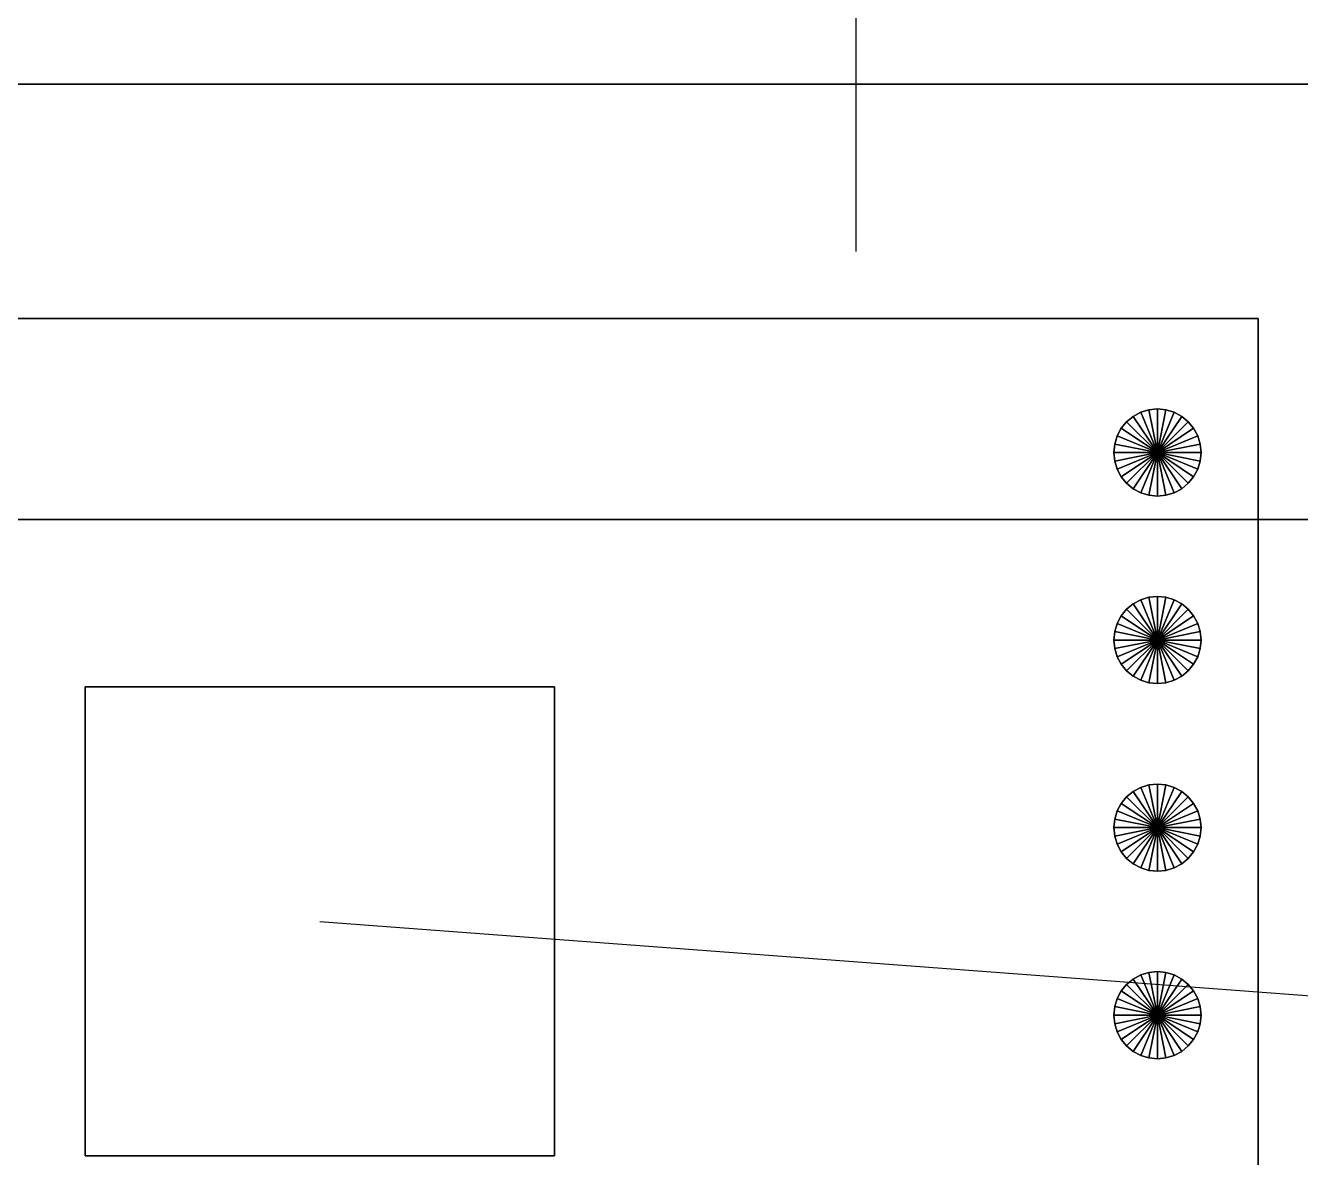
# Model space of a CAD drawing. Extents: x -65 to 400, y -475 to 105.
# Drawn here: x 225.61 to 244.63, y -18.52 to -1.62 of the extents above; entities that cross this region are included whole.
import ezdxf

# ---------------------------------------------------------------- set-up
doc = ezdxf.new("R2010")
doc.units = 0
for name, color, linetype in [('LABELS', 2, 'CONTINUOUS'), ('POWER', 1, 'CONTINUOUS'), ('REMOTE_ELECTRONICS', 3, 'CONTINUOUS'), ('REMOTE_FRAME', 8, 'CONTINUOUS'), ('SIGNAL', 4, 'CONTINUOUS')]:
    doc.layers.add(name, color=color, linetype=linetype)

msp = doc.modelspace()

# ---------------------------------------------------------------- linework, layer by layer
at = {"layer": 'LABELS'}
msp.add_line((230, -15, 9), (270, -18, 18), dxfattribs=at)
at = {"layer": 'POWER'}
for points in [[(242.251, -7.399, 5.8), (242.139, -7.46, 5.8), (242.139, -7.46, 6.8), (242.251, -7.399, 6.8)], [(242.251, -7.399, 5.8), (242.139, -7.46, 5.8), (242.5, -8, 5.8)], [(242.251, -7.399, 6.8), (242.139, -7.46, 6.8), (242.5, -8, 6.8)], [(242.373, -7.362, 5.8), (242.251, -7.399, 5.8), (242.251, -7.399, 6.8), (242.373, -7.362, 6.8)], [(242.373, -7.362, 5.8), (242.251, -7.399, 5.8), (242.5, -8, 5.8)], [(242.373, -7.362, 6.8), (242.251, -7.399, 6.8), (242.5, -8, 6.8)], [(242.5, -7.35, 5.8), (242.373, -7.362, 5.8), (242.373, -7.362, 6.8), (242.5, -7.35, 6.8)], [(242.5, -7.35, 5.8), (242.373, -7.362, 5.8), (242.5, -8, 5.8)], [(242.5, -7.35, 6.8), (242.373, -7.362, 6.8), (242.5, -8, 6.8)], [(242.627, -7.362, 5.8), (242.5, -7.35, 5.8), (242.5, -7.35, 6.8), (242.627, -7.362, 6.8)], [(242.627, -7.362, 5.8), (242.5, -7.35, 5.8), (242.5, -8, 5.8)], [(242.627, -7.362, 6.8), (242.5, -7.35, 6.8), (242.5, -8, 6.8)], [(242.749, -7.399, 5.8), (242.627, -7.362, 5.8), (242.5, -8, 5.8)], [(242.749, -7.399, 6.8), (242.627, -7.362, 6.8), (242.5, -8, 6.8)], [(242.861, -7.46, 5.8), (242.749, -7.399, 5.8), (242.5, -8, 5.8)], [(242.861, -7.46, 6.8), (242.749, -7.399, 6.8), (242.5, -8, 6.8)], [(242.749, -7.399, 5.8), (242.627, -7.362, 5.8), (242.627, -7.362, 6.8), (242.749, -7.399, 6.8)], [(242.861, -7.46, 5.8), (242.749, -7.399, 5.8), (242.749, -7.399, 6.8), (242.861, -7.46, 6.8)], [(242.04, -7.54, 5.8), (241.96, -7.639, 5.8), (241.96, -7.639, 6.8), (242.04, -7.54, 6.8)], [(242.04, -7.54, 5.8), (241.96, -7.639, 5.8), (242.5, -8, 5.8)], [(242.04, -7.54, 6.8), (241.96, -7.639, 6.8), (242.5, -8, 6.8)], [(242.139, -7.46, 5.8), (242.04, -7.54, 5.8), (242.04, -7.54, 6.8), (242.139, -7.46, 6.8)], [(242.139, -7.46, 5.8), (242.04, -7.54, 5.8), (242.5, -8, 5.8)], [(242.139, -7.46, 6.8), (242.04, -7.54, 6.8), (242.5, -8, 6.8)], [(242.96, -7.54, 5.8), (242.861, -7.46, 5.8), (242.5, -8, 5.8)], [(242.96, -7.54, 6.8), (242.861, -7.46, 6.8), (242.5, -8, 6.8)], [(243.04, -7.639, 5.8), (242.96, -7.54, 5.8), (242.5, -8, 5.8)], [(243.04, -7.639, 6.8), (242.96, -7.54, 6.8), (242.5, -8, 6.8)], [(242.96, -7.54, 5.8), (242.861, -7.46, 5.8), (242.861, -7.46, 6.8), (242.96, -7.54, 6.8)], [(243.04, -7.639, 5.8), (242.96, -7.54, 5.8), (242.96, -7.54, 6.8), (243.04, -7.639, 6.8)], [(241.899, -7.751, 5.8), (241.862, -7.873, 5.8), (241.862, -7.873, 6.8), (241.899, -7.751, 6.8)], [(241.899, -7.751, 5.8), (241.862, -7.873, 5.8), (242.5, -8, 5.8)], [(241.899, -7.751, 6.8), (241.862, -7.873, 6.8), (242.5, -8, 6.8)], [(241.96, -7.639, 5.8), (241.899, -7.751, 5.8), (241.899, -7.751, 6.8), (241.96, -7.639, 6.8)], [(241.96, -7.639, 5.8), (241.899, -7.751, 5.8), (242.5, -8, 5.8)], [(241.96, -7.639, 6.8), (241.899, -7.751, 6.8), (242.5, -8, 6.8)], [(243.101, -7.751, 5.8), (243.04, -7.639, 5.8), (242.5, -8, 5.8)], [(243.101, -7.751, 6.8), (243.04, -7.639, 6.8), (242.5, -8, 6.8)], [(243.138, -7.873, 5.8), (243.101, -7.751, 5.8), (242.5, -8, 5.8)], [(243.138, -7.873, 6.8), (243.101, -7.751, 6.8), (242.5, -8, 6.8)], [(243.101, -7.751, 5.8), (243.04, -7.639, 5.8), (243.04, -7.639, 6.8), (243.101, -7.751, 6.8)], [(243.138, -7.873, 5.8), (243.101, -7.751, 5.8), (243.101, -7.751, 6.8), (243.138, -7.873, 6.8)], [(241.862, -7.873, 5.8), (241.85, -8, 5.8), (241.85, -8, 6.8), (241.862, -7.873, 6.8)], [(241.862, -7.873, 5.8), (241.85, -8, 5.8), (242.5, -8, 5.8)], [(241.862, -7.873, 6.8), (241.85, -8, 6.8), (242.5, -8, 6.8)], [(243.15, -8, 5.8), (243.138, -7.873, 5.8), (242.5, -8, 5.8)], [(243.15, -8, 6.8), (243.138, -7.873, 6.8), (242.5, -8, 6.8)], [(243.15, -8, 5.8), (243.138, -7.873, 5.8), (243.138, -7.873, 6.8), (243.15, -8, 6.8)], [(241.85, -8, 5.8), (241.862, -8.127, 5.8), (241.862, -8.127, 6.8), (241.85, -8, 6.8)], [(241.85, -8, 5.8), (241.862, -8.127, 5.8), (242.5, -8, 5.8)], [(241.85, -8, 6.8), (241.862, -8.127, 6.8), (242.5, -8, 6.8)], [(241.862, -8.127, 5.8), (241.899, -8.249, 5.8), (242.5, -8, 5.8)], [(241.862, -8.127, 6.8), (241.899, -8.249, 6.8), (242.5, -8, 6.8)], [(241.862, -8.127, 5.8), (241.899, -8.249, 5.8), (241.899, -8.249, 6.8), (241.862, -8.127, 6.8)], [(241.899, -8.249, 5.8), (241.96, -8.361, 5.8), (242.5, -8, 5.8)], [(241.899, -8.249, 6.8), (241.96, -8.361, 6.8), (242.5, -8, 6.8)], [(241.96, -8.361, 5.8), (242.04, -8.46, 5.8), (242.5, -8, 5.8)], [(241.96, -8.361, 6.8), (242.04, -8.46, 6.8), (242.5, -8, 6.8)], [(242.04, -8.46, 5.8), (242.139, -8.54, 5.8), (242.5, -8, 5.8)], [(242.04, -8.46, 6.8), (242.139, -8.54, 6.8), (242.5, -8, 6.8)], [(242.139, -8.54, 5.8), (242.251, -8.601, 5.8), (242.5, -8, 5.8)], [(242.139, -8.54, 6.8), (242.251, -8.601, 6.8), (242.5, -8, 6.8)], [(242.251, -8.601, 5.8), (242.373, -8.638, 5.8), (242.5, -8, 5.8)], [(242.251, -8.601, 6.8), (242.373, -8.638, 6.8), (242.5, -8, 6.8)], [(242.373, -8.638, 5.8), (242.5, -8.65, 5.8), (242.5, -8, 5.8)], [(242.373, -8.638, 6.8), (242.5, -8.65, 6.8), (242.5, -8, 6.8)], [(242.5, -8.65, 5.8), (242.627, -8.638, 5.8), (242.5, -8, 5.8)], [(242.5, -8.65, 6.8), (242.627, -8.638, 6.8), (242.5, -8, 6.8)], [(242.627, -8.638, 5.8), (242.749, -8.601, 5.8), (242.5, -8, 5.8)], [(242.627, -8.638, 6.8), (242.749, -8.601, 6.8), (242.5, -8, 6.8)], [(242.749, -8.601, 5.8), (242.861, -8.54, 5.8), (242.5, -8, 5.8)], [(242.749, -8.601, 6.8), (242.861, -8.54, 6.8), (242.5, -8, 6.8)], [(242.861, -8.54, 5.8), (242.96, -8.46, 5.8), (242.5, -8, 5.8)], [(242.861, -8.54, 6.8), (242.96, -8.46, 6.8), (242.5, -8, 6.8)], [(242.96, -8.46, 5.8), (243.04, -8.361, 5.8), (242.5, -8, 5.8)], [(242.96, -8.46, 6.8), (243.04, -8.361, 6.8), (242.5, -8, 6.8)], [(243.04, -8.361, 5.8), (243.101, -8.249, 5.8), (242.5, -8, 5.8)], [(243.04, -8.361, 6.8), (243.101, -8.249, 6.8), (242.5, -8, 6.8)], [(243.101, -8.249, 5.8), (243.138, -8.127, 5.8), (242.5, -8, 5.8)], [(243.101, -8.249, 6.8), (243.138, -8.127, 6.8), (242.5, -8, 6.8)], [(243.138, -8.127, 5.8), (243.15, -8, 5.8), (242.5, -8, 5.8)], [(243.138, -8.127, 6.8), (243.15, -8, 6.8), (242.5, -8, 6.8)], [(243.101, -8.249, 5.8), (243.138, -8.127, 5.8), (243.138, -8.127, 6.8), (243.101, -8.249, 6.8)], [(243.138, -8.127, 5.8), (243.15, -8, 5.8), (243.15, -8, 6.8), (243.138, -8.127, 6.8)], [(241.899, -8.249, 5.8), (241.96, -8.361, 5.8), (241.96, -8.361, 6.8), (241.899, -8.249, 6.8)], [(241.96, -8.361, 5.8), (242.04, -8.46, 5.8), (242.04, -8.46, 6.8), (241.96, -8.361, 6.8)], [(242.96, -8.46, 5.8), (243.04, -8.361, 5.8), (243.04, -8.361, 6.8), (242.96, -8.46, 6.8)], [(243.04, -8.361, 5.8), (243.101, -8.249, 5.8), (243.101, -8.249, 6.8), (243.04, -8.361, 6.8)], [(242.04, -8.46, 5.8), (242.139, -8.54, 5.8), (242.139, -8.54, 6.8), (242.04, -8.46, 6.8)], [(242.139, -8.54, 5.8), (242.251, -8.601, 5.8), (242.251, -8.601, 6.8), (242.139, -8.54, 6.8)], [(242.749, -8.601, 5.8), (242.861, -8.54, 5.8), (242.861, -8.54, 6.8), (242.749, -8.601, 6.8)], [(242.861, -8.54, 5.8), (242.96, -8.46, 5.8), (242.96, -8.46, 6.8), (242.861, -8.54, 6.8)], [(242.251, -8.601, 5.8), (242.373, -8.638, 5.8), (242.373, -8.638, 6.8), (242.251, -8.601, 6.8)], [(242.373, -8.638, 5.8), (242.5, -8.65, 5.8), (242.5, -8.65, 6.8), (242.373, -8.638, 6.8)], [(242.5, -8.65, 5.8), (242.627, -8.638, 5.8), (242.627, -8.638, 6.8), (242.5, -8.65, 6.8)], [(242.627, -8.638, 5.8), (242.749, -8.601, 5.8), (242.749, -8.601, 6.8), (242.627, -8.638, 6.8)], [(242.139, -10.26, 5.8), (242.04, -10.34, 5.8), (242.04, -10.34, 6.8), (242.139, -10.26, 6.8)], [(242.139, -10.26, 5.8), (242.04, -10.34, 5.8), (242.5, -10.8, 5.8)], [(242.139, -10.26, 6.8), (242.04, -10.34, 6.8), (242.5, -10.8, 6.8)], [(242.251, -10.199, 5.8), (242.139, -10.26, 5.8), (242.139, -10.26, 6.8), (242.251, -10.199, 6.8)], [(242.251, -10.199, 5.8), (242.139, -10.26, 5.8), (242.5, -10.8, 5.8)], [(242.251, -10.199, 6.8), (242.139, -10.26, 6.8), (242.5, -10.8, 6.8)], [(242.373, -10.162, 5.8), (242.251, -10.199, 5.8), (242.251, -10.199, 6.8), (242.373, -10.162, 6.8)], [(242.373, -10.162, 5.8), (242.251, -10.199, 5.8), (242.5, -10.8, 5.8)], [(242.373, -10.162, 6.8), (242.251, -10.199, 6.8), (242.5, -10.8, 6.8)], [(242.5, -10.15, 5.8), (242.373, -10.162, 5.8), (242.373, -10.162, 6.8), (242.5, -10.15, 6.8)], [(242.5, -10.15, 5.8), (242.373, -10.162, 5.8), (242.5, -10.8, 5.8)], [(242.5, -10.15, 6.8), (242.373, -10.162, 6.8), (242.5, -10.8, 6.8)], [(242.627, -10.162, 5.8), (242.5, -10.15, 5.8), (242.5, -10.15, 6.8), (242.627, -10.162, 6.8)], [(242.627, -10.162, 5.8), (242.5, -10.15, 5.8), (242.5, -10.8, 5.8)], [(242.627, -10.162, 6.8), (242.5, -10.15, 6.8), (242.5, -10.8, 6.8)], [(242.749, -10.199, 5.8), (242.627, -10.162, 5.8), (242.5, -10.8, 5.8)], [(242.749, -10.199, 6.8), (242.627, -10.162, 6.8), (242.5, -10.8, 6.8)], [(242.861, -10.26, 5.8), (242.749, -10.199, 5.8), (242.5, -10.8, 5.8)], [(242.861, -10.26, 6.8), (242.749, -10.199, 6.8), (242.5, -10.8, 6.8)], [(242.96, -10.34, 5.8), (242.861, -10.26, 5.8), (242.5, -10.8, 5.8)], [(242.96, -10.34, 6.8), (242.861, -10.26, 6.8), (242.5, -10.8, 6.8)], [(242.749, -10.199, 5.8), (242.627, -10.162, 5.8), (242.627, -10.162, 6.8), (242.749, -10.199, 6.8)], [(242.861, -10.26, 5.8), (242.749, -10.199, 5.8), (242.749, -10.199, 6.8), (242.861, -10.26, 6.8)], [(242.96, -10.34, 5.8), (242.861, -10.26, 5.8), (242.861, -10.26, 6.8), (242.96, -10.34, 6.8)], [(241.96, -10.439, 5.8), (241.899, -10.551, 5.8), (241.899, -10.551, 6.8), (241.96, -10.439, 6.8)], [(241.96, -10.439, 5.8), (241.899, -10.551, 5.8), (242.5, -10.8, 5.8)], [(241.96, -10.439, 6.8), (241.899, -10.551, 6.8), (242.5, -10.8, 6.8)], [(242.04, -10.34, 5.8), (241.96, -10.439, 5.8), (241.96, -10.439, 6.8), (242.04, -10.34, 6.8)], [(242.04, -10.34, 5.8), (241.96, -10.439, 5.8), (242.5, -10.8, 5.8)], [(242.04, -10.34, 6.8), (241.96, -10.439, 6.8), (242.5, -10.8, 6.8)], [(243.04, -10.439, 5.8), (242.96, -10.34, 5.8), (242.5, -10.8, 5.8)], [(243.04, -10.439, 6.8), (242.96, -10.34, 6.8), (242.5, -10.8, 6.8)], [(243.101, -10.551, 5.8), (243.04, -10.439, 5.8), (242.5, -10.8, 5.8)], [(243.101, -10.551, 6.8), (243.04, -10.439, 6.8), (242.5, -10.8, 6.8)], [(243.04, -10.439, 5.8), (242.96, -10.34, 5.8), (242.96, -10.34, 6.8), (243.04, -10.439, 6.8)], [(243.101, -10.551, 5.8), (243.04, -10.439, 5.8), (243.04, -10.439, 6.8), (243.101, -10.551, 6.8)], [(241.899, -10.551, 5.8), (241.862, -10.673, 5.8), (241.862, -10.673, 6.8), (241.899, -10.551, 6.8)], [(241.899, -10.551, 5.8), (241.862, -10.673, 5.8), (242.5, -10.8, 5.8)], [(241.899, -10.551, 6.8), (241.862, -10.673, 6.8), (242.5, -10.8, 6.8)], [(243.138, -10.673, 5.8), (243.101, -10.551, 5.8), (242.5, -10.8, 5.8)], [(243.138, -10.673, 6.8), (243.101, -10.551, 6.8), (242.5, -10.8, 6.8)], [(243.138, -10.673, 5.8), (243.101, -10.551, 5.8), (243.101, -10.551, 6.8), (243.138, -10.673, 6.8)], [(241.862, -10.673, 5.8), (241.85, -10.8, 5.8), (241.85, -10.8, 6.8), (241.862, -10.673, 6.8)], [(241.862, -10.673, 5.8), (241.85, -10.8, 5.8), (242.5, -10.8, 5.8)], [(241.862, -10.673, 6.8), (241.85, -10.8, 6.8), (242.5, -10.8, 6.8)], [(241.85, -10.8, 5.8), (241.862, -10.927, 5.8), (241.862, -10.927, 6.8), (241.85, -10.8, 6.8)], [(241.85, -10.8, 5.8), (241.862, -10.927, 5.8), (242.5, -10.8, 5.8)], [(241.85, -10.8, 6.8), (241.862, -10.927, 6.8), (242.5, -10.8, 6.8)], [(241.862, -10.927, 5.8), (241.899, -11.049, 5.8), (242.5, -10.8, 5.8)], [(241.862, -10.927, 6.8), (241.899, -11.049, 6.8), (242.5, -10.8, 6.8)], [(241.899, -11.049, 5.8), (241.96, -11.161, 5.8), (242.5, -10.8, 5.8)], [(241.899, -11.049, 6.8), (241.96, -11.161, 6.8), (242.5, -10.8, 6.8)], [(241.96, -11.161, 5.8), (242.04, -11.26, 5.8), (242.5, -10.8, 5.8)], [(241.96, -11.161, 6.8), (242.04, -11.26, 6.8), (242.5, -10.8, 6.8)], [(242.04, -11.26, 5.8), (242.139, -11.34, 5.8), (242.5, -10.8, 5.8)], [(242.04, -11.26, 6.8), (242.139, -11.34, 6.8), (242.5, -10.8, 6.8)], [(242.139, -11.34, 5.8), (242.251, -11.401, 5.8), (242.5, -10.8, 5.8)], [(242.139, -11.34, 6.8), (242.251, -11.401, 6.8), (242.5, -10.8, 6.8)], [(242.251, -11.401, 5.8), (242.373, -11.438, 5.8), (242.5, -10.8, 5.8)], [(242.251, -11.401, 6.8), (242.373, -11.438, 6.8), (242.5, -10.8, 6.8)], [(242.373, -11.438, 5.8), (242.5, -11.45, 5.8), (242.5, -10.8, 5.8)], [(242.373, -11.438, 6.8), (242.5, -11.45, 6.8), (242.5, -10.8, 6.8)], [(243.15, -10.8, 5.8), (243.138, -10.673, 5.8), (242.5, -10.8, 5.8)], [(243.15, -10.8, 6.8), (243.138, -10.673, 6.8), (242.5, -10.8, 6.8)], [(242.5, -11.45, 5.8), (242.627, -11.438, 5.8), (242.5, -10.8, 5.8)], [(242.5, -11.45, 6.8), (242.627, -11.438, 6.8), (242.5, -10.8, 6.8)], [(242.627, -11.438, 5.8), (242.749, -11.401, 5.8), (242.5, -10.8, 5.8)], [(242.627, -11.438, 6.8), (242.749, -11.401, 6.8), (242.5, -10.8, 6.8)], [(242.749, -11.401, 5.8), (242.861, -11.34, 5.8), (242.5, -10.8, 5.8)], [(242.749, -11.401, 6.8), (242.861, -11.34, 6.8), (242.5, -10.8, 6.8)], [(242.861, -11.34, 5.8), (242.96, -11.26, 5.8), (242.5, -10.8, 5.8)], [(242.861, -11.34, 6.8), (242.96, -11.26, 6.8), (242.5, -10.8, 6.8)], [(242.96, -11.26, 5.8), (243.04, -11.161, 5.8), (242.5, -10.8, 5.8)], [(242.96, -11.26, 6.8), (243.04, -11.161, 6.8), (242.5, -10.8, 6.8)], [(243.04, -11.161, 5.8), (243.101, -11.049, 5.8), (242.5, -10.8, 5.8)], [(243.04, -11.161, 6.8), (243.101, -11.049, 6.8), (242.5, -10.8, 6.8)], [(243.101, -11.049, 5.8), (243.138, -10.927, 5.8), (242.5, -10.8, 5.8)], [(243.101, -11.049, 6.8), (243.138, -10.927, 6.8), (242.5, -10.8, 6.8)], [(243.138, -10.927, 5.8), (243.15, -10.8, 5.8), (242.5, -10.8, 5.8)], [(243.138, -10.927, 6.8), (243.15, -10.8, 6.8), (242.5, -10.8, 6.8)], [(243.15, -10.8, 5.8), (243.138, -10.673, 5.8), (243.138, -10.673, 6.8), (243.15, -10.8, 6.8)], [(243.138, -10.927, 5.8), (243.15, -10.8, 5.8), (243.15, -10.8, 6.8), (243.138, -10.927, 6.8)], [(241.862, -10.927, 5.8), (241.899, -11.049, 5.8), (241.899, -11.049, 6.8), (241.862, -10.927, 6.8)], [(243.101, -11.049, 5.8), (243.138, -10.927, 5.8), (243.138, -10.927, 6.8), (243.101, -11.049, 6.8)], [(241.899, -11.049, 5.8), (241.96, -11.161, 5.8), (241.96, -11.161, 6.8), (241.899, -11.049, 6.8)], [(241.96, -11.161, 5.8), (242.04, -11.26, 5.8), (242.04, -11.26, 6.8), (241.96, -11.161, 6.8)], [(242.96, -11.26, 5.8), (243.04, -11.161, 5.8), (243.04, -11.161, 6.8), (242.96, -11.26, 6.8)], [(243.04, -11.161, 5.8), (243.101, -11.049, 5.8), (243.101, -11.049, 6.8), (243.04, -11.161, 6.8)], [(242.04, -11.26, 5.8), (242.139, -11.34, 5.8), (242.139, -11.34, 6.8), (242.04, -11.26, 6.8)], [(242.139, -11.34, 5.8), (242.251, -11.401, 5.8), (242.251, -11.401, 6.8), (242.139, -11.34, 6.8)], [(242.251, -11.401, 5.8), (242.373, -11.438, 5.8), (242.373, -11.438, 6.8), (242.251, -11.401, 6.8)], [(242.627, -11.438, 5.8), (242.749, -11.401, 5.8), (242.749, -11.401, 6.8), (242.627, -11.438, 6.8)], [(242.749, -11.401, 5.8), (242.861, -11.34, 5.8), (242.861, -11.34, 6.8), (242.749, -11.401, 6.8)], [(242.861, -11.34, 5.8), (242.96, -11.26, 5.8), (242.96, -11.26, 6.8), (242.861, -11.34, 6.8)], [(242.373, -11.438, 5.8), (242.5, -11.45, 5.8), (242.5, -11.45, 6.8), (242.373, -11.438, 6.8)], [(242.5, -11.45, 5.8), (242.627, -11.438, 5.8), (242.627, -11.438, 6.8), (242.5, -11.45, 6.8)], [(242.139, -13.06, 5.8), (242.04, -13.14, 5.8), (242.04, -13.14, 6.8), (242.139, -13.06, 6.8)], [(242.139, -13.06, 5.8), (242.04, -13.14, 5.8), (242.5, -13.6, 5.8)], [(242.139, -13.06, 6.8), (242.04, -13.14, 6.8), (242.5, -13.6, 6.8)], [(242.251, -12.999, 5.8), (242.139, -13.06, 5.8), (242.139, -13.06, 6.8), (242.251, -12.999, 6.8)], [(242.251, -12.999, 5.8), (242.139, -13.06, 5.8), (242.5, -13.6, 5.8)], [(242.251, -12.999, 6.8), (242.139, -13.06, 6.8), (242.5, -13.6, 6.8)], [(242.373, -12.962, 5.8), (242.251, -12.999, 5.8), (242.251, -12.999, 6.8), (242.373, -12.962, 6.8)], [(242.373, -12.962, 5.8), (242.251, -12.999, 5.8), (242.5, -13.6, 5.8)], [(242.373, -12.962, 6.8), (242.251, -12.999, 6.8), (242.5, -13.6, 6.8)], [(242.5, -12.95, 5.8), (242.373, -12.962, 5.8), (242.373, -12.962, 6.8), (242.5, -12.95, 6.8)], [(242.5, -12.95, 5.8), (242.373, -12.962, 5.8), (242.5, -13.6, 5.8)], [(242.5, -12.95, 6.8), (242.373, -12.962, 6.8), (242.5, -13.6, 6.8)], [(242.627, -12.962, 5.8), (242.5, -12.95, 5.8), (242.5, -12.95, 6.8), (242.627, -12.962, 6.8)], [(242.627, -12.962, 5.8), (242.5, -12.95, 5.8), (242.5, -13.6, 5.8)], [(242.627, -12.962, 6.8), (242.5, -12.95, 6.8), (242.5, -13.6, 6.8)], [(242.749, -12.999, 5.8), (242.627, -12.962, 5.8), (242.5, -13.6, 5.8)], [(242.749, -12.999, 6.8), (242.627, -12.962, 6.8), (242.5, -13.6, 6.8)], [(242.861, -13.06, 5.8), (242.749, -12.999, 5.8), (242.5, -13.6, 5.8)], [(242.861, -13.06, 6.8), (242.749, -12.999, 6.8), (242.5, -13.6, 6.8)], [(242.96, -13.14, 5.8), (242.861, -13.06, 5.8), (242.5, -13.6, 5.8)], [(242.96, -13.14, 6.8), (242.861, -13.06, 6.8), (242.5, -13.6, 6.8)], [(242.749, -12.999, 5.8), (242.627, -12.962, 5.8), (242.627, -12.962, 6.8), (242.749, -12.999, 6.8)], [(242.861, -13.06, 5.8), (242.749, -12.999, 5.8), (242.749, -12.999, 6.8), (242.861, -13.06, 6.8)], [(242.96, -13.14, 5.8), (242.861, -13.06, 5.8), (242.861, -13.06, 6.8), (242.96, -13.14, 6.8)], [(241.96, -13.239, 5.8), (241.899, -13.351, 5.8), (241.899, -13.351, 6.8), (241.96, -13.239, 6.8)], [(241.96, -13.239, 5.8), (241.899, -13.351, 5.8), (242.5, -13.6, 5.8)], [(241.96, -13.239, 6.8), (241.899, -13.351, 6.8), (242.5, -13.6, 6.8)], [(242.04, -13.14, 5.8), (241.96, -13.239, 5.8), (241.96, -13.239, 6.8), (242.04, -13.14, 6.8)], [(242.04, -13.14, 5.8), (241.96, -13.239, 5.8), (242.5, -13.6, 5.8)], [(242.04, -13.14, 6.8), (241.96, -13.239, 6.8), (242.5, -13.6, 6.8)], [(243.04, -13.239, 5.8), (242.96, -13.14, 5.8), (242.5, -13.6, 5.8)], [(243.04, -13.239, 6.8), (242.96, -13.14, 6.8), (242.5, -13.6, 6.8)], [(243.101, -13.351, 5.8), (243.04, -13.239, 5.8), (242.5, -13.6, 5.8)], [(243.101, -13.351, 6.8), (243.04, -13.239, 6.8), (242.5, -13.6, 6.8)], [(243.04, -13.239, 5.8), (242.96, -13.14, 5.8), (242.96, -13.14, 6.8), (243.04, -13.239, 6.8)], [(243.101, -13.351, 5.8), (243.04, -13.239, 5.8), (243.04, -13.239, 6.8), (243.101, -13.351, 6.8)], [(241.862, -13.473, 5.8), (241.85, -13.6, 5.8), (241.85, -13.6, 6.8), (241.862, -13.473, 6.8)], [(241.862, -13.473, 5.8), (241.85, -13.6, 5.8), (242.5, -13.6, 5.8)], [(241.862, -13.473, 6.8), (241.85, -13.6, 6.8), (242.5, -13.6, 6.8)], [(241.899, -13.351, 5.8), (241.862, -13.473, 5.8), (241.862, -13.473, 6.8), (241.899, -13.351, 6.8)], [(241.899, -13.351, 5.8), (241.862, -13.473, 5.8), (242.5, -13.6, 5.8)], [(241.899, -13.351, 6.8), (241.862, -13.473, 6.8), (242.5, -13.6, 6.8)], [(243.138, -13.473, 5.8), (243.101, -13.351, 5.8), (242.5, -13.6, 5.8)], [(243.138, -13.473, 6.8), (243.101, -13.351, 6.8), (242.5, -13.6, 6.8)], [(243.15, -13.6, 5.8), (243.138, -13.473, 5.8), (242.5, -13.6, 5.8)], [(243.15, -13.6, 6.8), (243.138, -13.473, 6.8), (242.5, -13.6, 6.8)], [(243.138, -13.473, 5.8), (243.101, -13.351, 5.8), (243.101, -13.351, 6.8), (243.138, -13.473, 6.8)], [(243.15, -13.6, 5.8), (243.138, -13.473, 5.8), (243.138, -13.473, 6.8), (243.15, -13.6, 6.8)], [(241.85, -13.6, 5.8), (241.862, -13.727, 5.8), (241.862, -13.727, 6.8), (241.85, -13.6, 6.8)], [(241.85, -13.6, 5.8), (241.862, -13.727, 5.8), (242.5, -13.6, 5.8)], [(241.85, -13.6, 6.8), (241.862, -13.727, 6.8), (242.5, -13.6, 6.8)], [(241.862, -13.727, 5.8), (241.899, -13.849, 5.8), (242.5, -13.6, 5.8)], [(241.862, -13.727, 6.8), (241.899, -13.849, 6.8), (242.5, -13.6, 6.8)], [(241.899, -13.849, 5.8), (241.96, -13.961, 5.8), (242.5, -13.6, 5.8)], [(241.899, -13.849, 6.8), (241.96, -13.961, 6.8), (242.5, -13.6, 6.8)], [(241.96, -13.961, 5.8), (242.04, -14.06, 5.8), (242.5, -13.6, 5.8)], [(241.96, -13.961, 6.8), (242.04, -14.06, 6.8), (242.5, -13.6, 6.8)], [(242.04, -14.06, 5.8), (242.139, -14.14, 5.8), (242.5, -13.6, 5.8)], [(242.04, -14.06, 6.8), (242.139, -14.14, 6.8), (242.5, -13.6, 6.8)], [(242.139, -14.14, 5.8), (242.251, -14.201, 5.8), (242.5, -13.6, 5.8)], [(242.139, -14.14, 6.8), (242.251, -14.201, 6.8), (242.5, -13.6, 6.8)], [(242.251, -14.201, 5.8), (242.373, -14.238, 5.8), (242.5, -13.6, 5.8)], [(242.251, -14.201, 6.8), (242.373, -14.238, 6.8), (242.5, -13.6, 6.8)], [(242.373, -14.238, 5.8), (242.5, -14.25, 5.8), (242.5, -13.6, 5.8)], [(242.373, -14.238, 6.8), (242.5, -14.25, 6.8), (242.5, -13.6, 6.8)], [(242.5, -14.25, 5.8), (242.627, -14.238, 5.8), (242.5, -13.6, 5.8)], [(242.5, -14.25, 6.8), (242.627, -14.238, 6.8), (242.5, -13.6, 6.8)], [(242.627, -14.238, 5.8), (242.749, -14.201, 5.8), (242.5, -13.6, 5.8)], [(242.627, -14.238, 6.8), (242.749, -14.201, 6.8), (242.5, -13.6, 6.8)], [(242.749, -14.201, 5.8), (242.861, -14.14, 5.8), (242.5, -13.6, 5.8)], [(242.749, -14.201, 6.8), (242.861, -14.14, 6.8), (242.5, -13.6, 6.8)], [(242.861, -14.14, 5.8), (242.96, -14.06, 5.8), (242.5, -13.6, 5.8)], [(242.861, -14.14, 6.8), (242.96, -14.06, 6.8), (242.5, -13.6, 6.8)], [(242.96, -14.06, 5.8), (243.04, -13.961, 5.8), (242.5, -13.6, 5.8)], [(242.96, -14.06, 6.8), (243.04, -13.961, 6.8), (242.5, -13.6, 6.8)], [(243.04, -13.961, 5.8), (243.101, -13.849, 5.8), (242.5, -13.6, 5.8)], [(243.04, -13.961, 6.8), (243.101, -13.849, 6.8), (242.5, -13.6, 6.8)], [(243.101, -13.849, 5.8), (243.138, -13.727, 5.8), (242.5, -13.6, 5.8)], [(243.101, -13.849, 6.8), (243.138, -13.727, 6.8), (242.5, -13.6, 6.8)], [(243.138, -13.727, 5.8), (243.15, -13.6, 5.8), (242.5, -13.6, 5.8)], [(243.138, -13.727, 6.8), (243.15, -13.6, 6.8), (242.5, -13.6, 6.8)], [(243.138, -13.727, 5.8), (243.15, -13.6, 5.8), (243.15, -13.6, 6.8), (243.138, -13.727, 6.8)], [(241.862, -13.727, 5.8), (241.899, -13.849, 5.8), (241.899, -13.849, 6.8), (241.862, -13.727, 6.8)], [(241.899, -13.849, 5.8), (241.96, -13.961, 5.8), (241.96, -13.961, 6.8), (241.899, -13.849, 6.8)], [(243.04, -13.961, 5.8), (243.101, -13.849, 5.8), (243.101, -13.849, 6.8), (243.04, -13.961, 6.8)], [(243.101, -13.849, 5.8), (243.138, -13.727, 5.8), (243.138, -13.727, 6.8), (243.101, -13.849, 6.8)], [(241.96, -13.961, 5.8), (242.04, -14.06, 5.8), (242.04, -14.06, 6.8), (241.96, -13.961, 6.8)], [(242.04, -14.06, 5.8), (242.139, -14.14, 5.8), (242.139, -14.14, 6.8), (242.04, -14.06, 6.8)], [(242.861, -14.14, 5.8), (242.96, -14.06, 5.8), (242.96, -14.06, 6.8), (242.861, -14.14, 6.8)], [(242.96, -14.06, 5.8), (243.04, -13.961, 5.8), (243.04, -13.961, 6.8), (242.96, -14.06, 6.8)], [(242.139, -14.14, 5.8), (242.251, -14.201, 5.8), (242.251, -14.201, 6.8), (242.139, -14.14, 6.8)], [(242.251, -14.201, 5.8), (242.373, -14.238, 5.8), (242.373, -14.238, 6.8), (242.251, -14.201, 6.8)], [(242.373, -14.238, 5.8), (242.5, -14.25, 5.8), (242.5, -14.25, 6.8), (242.373, -14.238, 6.8)], [(242.5, -14.25, 5.8), (242.627, -14.238, 5.8), (242.627, -14.238, 6.8), (242.5, -14.25, 6.8)], [(242.627, -14.238, 5.8), (242.749, -14.201, 5.8), (242.749, -14.201, 6.8), (242.627, -14.238, 6.8)], [(242.749, -14.201, 5.8), (242.861, -14.14, 5.8), (242.861, -14.14, 6.8), (242.749, -14.201, 6.8)], [(242.373, -15.762, 5.8), (242.251, -15.799, 5.8), (242.251, -15.799, 6.8), (242.373, -15.762, 6.8)], [(242.373, -15.762, 5.8), (242.251, -15.799, 5.8), (242.5, -16.4, 5.8)], [(242.373, -15.762, 6.8), (242.251, -15.799, 6.8), (242.5, -16.4, 6.8)], [(242.5, -15.75, 5.8), (242.373, -15.762, 5.8), (242.373, -15.762, 6.8), (242.5, -15.75, 6.8)], [(242.5, -15.75, 5.8), (242.373, -15.762, 5.8), (242.5, -16.4, 5.8)], [(242.5, -15.75, 6.8), (242.373, -15.762, 6.8), (242.5, -16.4, 6.8)], [(242.627, -15.762, 5.8), (242.5, -15.75, 5.8), (242.5, -15.75, 6.8), (242.627, -15.762, 6.8)], [(242.627, -15.762, 5.8), (242.5, -15.75, 5.8), (242.5, -16.4, 5.8)], [(242.627, -15.762, 6.8), (242.5, -15.75, 6.8), (242.5, -16.4, 6.8)], [(242.749, -15.799, 5.8), (242.627, -15.762, 5.8), (242.5, -16.4, 5.8)], [(242.749, -15.799, 6.8), (242.627, -15.762, 6.8), (242.5, -16.4, 6.8)], [(242.749, -15.799, 5.8), (242.627, -15.762, 5.8), (242.627, -15.762, 6.8), (242.749, -15.799, 6.8)], [(242.04, -15.94, 5.8), (241.96, -16.039, 5.8), (241.96, -16.039, 6.8), (242.04, -15.94, 6.8)], [(242.04, -15.94, 5.8), (241.96, -16.039, 5.8), (242.5, -16.4, 5.8)], [(242.04, -15.94, 6.8), (241.96, -16.039, 6.8), (242.5, -16.4, 6.8)], [(242.139, -15.86, 5.8), (242.04, -15.94, 5.8), (242.04, -15.94, 6.8), (242.139, -15.86, 6.8)], [(242.139, -15.86, 5.8), (242.04, -15.94, 5.8), (242.5, -16.4, 5.8)], [(242.139, -15.86, 6.8), (242.04, -15.94, 6.8), (242.5, -16.4, 6.8)], [(242.251, -15.799, 5.8), (242.139, -15.86, 5.8), (242.139, -15.86, 6.8), (242.251, -15.799, 6.8)], [(242.251, -15.799, 5.8), (242.139, -15.86, 5.8), (242.5, -16.4, 5.8)], [(242.251, -15.799, 6.8), (242.139, -15.86, 6.8), (242.5, -16.4, 6.8)], [(242.861, -15.86, 5.8), (242.749, -15.799, 5.8), (242.5, -16.4, 5.8)], [(242.861, -15.86, 6.8), (242.749, -15.799, 6.8), (242.5, -16.4, 6.8)], [(242.96, -15.94, 5.8), (242.861, -15.86, 5.8), (242.5, -16.4, 5.8)], [(242.96, -15.94, 6.8), (242.861, -15.86, 6.8), (242.5, -16.4, 6.8)], [(243.04, -16.039, 5.8), (242.96, -15.94, 5.8), (242.5, -16.4, 5.8)], [(243.04, -16.039, 6.8), (242.96, -15.94, 6.8), (242.5, -16.4, 6.8)], [(242.861, -15.86, 5.8), (242.749, -15.799, 5.8), (242.749, -15.799, 6.8), (242.861, -15.86, 6.8)], [(242.96, -15.94, 5.8), (242.861, -15.86, 5.8), (242.861, -15.86, 6.8), (242.96, -15.94, 6.8)], [(243.04, -16.039, 5.8), (242.96, -15.94, 5.8), (242.96, -15.94, 6.8), (243.04, -16.039, 6.8)], [(241.899, -16.151, 5.8), (241.862, -16.273, 5.8), (241.862, -16.273, 6.8), (241.899, -16.151, 6.8)], [(241.899, -16.151, 5.8), (241.862, -16.273, 5.8), (242.5, -16.4, 5.8)], [(241.899, -16.151, 6.8), (241.862, -16.273, 6.8), (242.5, -16.4, 6.8)], [(241.96, -16.039, 5.8), (241.899, -16.151, 5.8), (241.899, -16.151, 6.8), (241.96, -16.039, 6.8)], [(241.96, -16.039, 5.8), (241.899, -16.151, 5.8), (242.5, -16.4, 5.8)], [(241.96, -16.039, 6.8), (241.899, -16.151, 6.8), (242.5, -16.4, 6.8)], [(243.101, -16.151, 5.8), (243.04, -16.039, 5.8), (242.5, -16.4, 5.8)], [(243.101, -16.151, 6.8), (243.04, -16.039, 6.8), (242.5, -16.4, 6.8)], [(243.138, -16.273, 5.8), (243.101, -16.151, 5.8), (242.5, -16.4, 5.8)], [(243.138, -16.273, 6.8), (243.101, -16.151, 6.8), (242.5, -16.4, 6.8)], [(243.101, -16.151, 5.8), (243.04, -16.039, 5.8), (243.04, -16.039, 6.8), (243.101, -16.151, 6.8)], [(243.138, -16.273, 5.8), (243.101, -16.151, 5.8), (243.101, -16.151, 6.8), (243.138, -16.273, 6.8)], [(241.862, -16.273, 5.8), (241.85, -16.4, 5.8), (241.85, -16.4, 6.8), (241.862, -16.273, 6.8)], [(241.862, -16.273, 5.8), (241.85, -16.4, 5.8), (242.5, -16.4, 5.8)], [(241.862, -16.273, 6.8), (241.85, -16.4, 6.8), (242.5, -16.4, 6.8)], [(243.15, -16.4, 5.8), (243.138, -16.273, 5.8), (242.5, -16.4, 5.8)], [(243.15, -16.4, 6.8), (243.138, -16.273, 6.8), (242.5, -16.4, 6.8)], [(243.15, -16.4, 5.8), (243.138, -16.273, 5.8), (243.138, -16.273, 6.8), (243.15, -16.4, 6.8)], [(241.85, -16.4, 5.8), (241.862, -16.527, 5.8), (241.862, -16.527, 6.8), (241.85, -16.4, 6.8)], [(241.85, -16.4, 5.8), (241.862, -16.527, 5.8), (242.5, -16.4, 5.8)], [(241.85, -16.4, 6.8), (241.862, -16.527, 6.8), (242.5, -16.4, 6.8)], [(241.862, -16.527, 5.8), (241.899, -16.649, 5.8), (242.5, -16.4, 5.8)], [(241.862, -16.527, 6.8), (241.899, -16.649, 6.8), (242.5, -16.4, 6.8)], [(241.862, -16.527, 5.8), (241.899, -16.649, 5.8), (241.899, -16.649, 6.8), (241.862, -16.527, 6.8)], [(241.899, -16.649, 5.8), (241.96, -16.761, 5.8), (242.5, -16.4, 5.8)], [(241.899, -16.649, 6.8), (241.96, -16.761, 6.8), (242.5, -16.4, 6.8)], [(241.96, -16.761, 5.8), (242.04, -16.86, 5.8), (242.5, -16.4, 5.8)], [(241.96, -16.761, 6.8), (242.04, -16.86, 6.8), (242.5, -16.4, 6.8)], [(242.04, -16.86, 5.8), (242.139, -16.94, 5.8), (242.5, -16.4, 5.8)], [(242.04, -16.86, 6.8), (242.139, -16.94, 6.8), (242.5, -16.4, 6.8)], [(242.139, -16.94, 5.8), (242.251, -17.001, 5.8), (242.5, -16.4, 5.8)], [(242.139, -16.94, 6.8), (242.251, -17.001, 6.8), (242.5, -16.4, 6.8)], [(242.251, -17.001, 5.8), (242.373, -17.038, 5.8), (242.5, -16.4, 5.8)], [(242.251, -17.001, 6.8), (242.373, -17.038, 6.8), (242.5, -16.4, 6.8)], [(242.373, -17.038, 5.8), (242.5, -17.05, 5.8), (242.5, -16.4, 5.8)], [(242.373, -17.038, 6.8), (242.5, -17.05, 6.8), (242.5, -16.4, 6.8)], [(242.5, -17.05, 5.8), (242.627, -17.038, 5.8), (242.5, -16.4, 5.8)], [(242.5, -17.05, 6.8), (242.627, -17.038, 6.8), (242.5, -16.4, 6.8)], [(242.627, -17.038, 5.8), (242.749, -17.001, 5.8), (242.5, -16.4, 5.8)], [(242.627, -17.038, 6.8), (242.749, -17.001, 6.8), (242.5, -16.4, 6.8)], [(242.749, -17.001, 5.8), (242.861, -16.94, 5.8), (242.5, -16.4, 5.8)], [(242.749, -17.001, 6.8), (242.861, -16.94, 6.8), (242.5, -16.4, 6.8)], [(242.861, -16.94, 5.8), (242.96, -16.86, 5.8), (242.5, -16.4, 5.8)], [(242.861, -16.94, 6.8), (242.96, -16.86, 6.8), (242.5, -16.4, 6.8)], [(242.96, -16.86, 5.8), (243.04, -16.761, 5.8), (242.5, -16.4, 5.8)], [(242.96, -16.86, 6.8), (243.04, -16.761, 6.8), (242.5, -16.4, 6.8)], [(243.04, -16.761, 5.8), (243.101, -16.649, 5.8), (242.5, -16.4, 5.8)], [(243.04, -16.761, 6.8), (243.101, -16.649, 6.8), (242.5, -16.4, 6.8)], [(243.101, -16.649, 5.8), (243.138, -16.527, 5.8), (242.5, -16.4, 5.8)], [(243.101, -16.649, 6.8), (243.138, -16.527, 6.8), (242.5, -16.4, 6.8)], [(243.138, -16.527, 5.8), (243.15, -16.4, 5.8), (242.5, -16.4, 5.8)], [(243.138, -16.527, 6.8), (243.15, -16.4, 6.8), (242.5, -16.4, 6.8)], [(243.101, -16.649, 5.8), (243.138, -16.527, 5.8), (243.138, -16.527, 6.8), (243.101, -16.649, 6.8)], [(243.138, -16.527, 5.8), (243.15, -16.4, 5.8), (243.15, -16.4, 6.8), (243.138, -16.527, 6.8)], [(241.899, -16.649, 5.8), (241.96, -16.761, 5.8), (241.96, -16.761, 6.8), (241.899, -16.649, 6.8)], [(243.04, -16.761, 5.8), (243.101, -16.649, 5.8), (243.101, -16.649, 6.8), (243.04, -16.761, 6.8)], [(241.96, -16.761, 5.8), (242.04, -16.86, 5.8), (242.04, -16.86, 6.8), (241.96, -16.761, 6.8)], [(242.04, -16.86, 5.8), (242.139, -16.94, 5.8), (242.139, -16.94, 6.8), (242.04, -16.86, 6.8)], [(242.861, -16.94, 5.8), (242.96, -16.86, 5.8), (242.96, -16.86, 6.8), (242.861, -16.94, 6.8)], [(242.96, -16.86, 5.8), (243.04, -16.761, 5.8), (243.04, -16.761, 6.8), (242.96, -16.86, 6.8)], [(242.139, -16.94, 5.8), (242.251, -17.001, 5.8), (242.251, -17.001, 6.8), (242.139, -16.94, 6.8)], [(242.251, -17.001, 5.8), (242.373, -17.038, 5.8), (242.373, -17.038, 6.8), (242.251, -17.001, 6.8)], [(242.373, -17.038, 5.8), (242.5, -17.05, 5.8), (242.5, -17.05, 6.8), (242.373, -17.038, 6.8)], [(242.5, -17.05, 5.8), (242.627, -17.038, 5.8), (242.627, -17.038, 6.8), (242.5, -17.05, 6.8)], [(242.627, -17.038, 5.8), (242.749, -17.001, 5.8), (242.749, -17.001, 6.8), (242.627, -17.038, 6.8)], [(242.749, -17.001, 5.8), (242.861, -16.94, 5.8), (242.861, -16.94, 6.8), (242.749, -17.001, 6.8)]]:
    msp.add_3dface(points, dxfattribs=at)
at = {"layer": 'REMOTE_ELECTRONICS'}
for points in [[(212, -9, -8), (248, -9, -8), (248, 9, -8), (212, 9, -8)], [(212, -9, -1), (248, -9, -1), (248, 9, -1), (212, 9, -1)], [(216, -24, 4.2), (244, -24, 4.2), (244, -6, 4.2), (216, -6, 4.2)], [(216, -24, 5.8), (244, -24, 5.8), (244, -6, 5.8), (216, -6, 5.8)], [(244, -6, 4.2), (216, -6, 4.2), (216, -6, 5.8), (244, -6, 5.8)], [(244, -24, 4.2), (244, -6, 4.2), (244, -6, 5.8), (244, -24, 5.8)], [(212, -9, -8), (248, -9, -8), (248, -9, -1), (212, -9, -1)], [(226.5, -18.5, 5.8), (233.5, -18.5, 5.8), (233.5, -11.5, 5.8), (226.5, -11.5, 5.8)], [(226.5, -18.5, 7.3), (233.5, -18.5, 7.3), (233.5, -11.5, 7.3), (226.5, -11.5, 7.3)], [(233.5, -11.5, 5.8), (226.5, -11.5, 5.8), (226.5, -11.5, 7.3), (233.5, -11.5, 7.3)], [(226.5, -11.5, 5.8), (226.5, -18.5, 5.8), (226.5, -18.5, 7.3), (226.5, -11.5, 7.3)], [(233.5, -18.5, 5.8), (233.5, -11.5, 5.8), (233.5, -11.5, 7.3), (233.5, -18.5, 7.3)], [(226.5, -18.5, 5.8), (233.5, -18.5, 5.8), (233.5, -18.5, 7.3), (226.5, -18.5, 7.3)]]:
    msp.add_3dface(points, dxfattribs=at)
at = {"layer": 'REMOTE_FRAME'}
for points in [[(207.5, -32.5), (252.5, -32.5), (252.5, 32.5), (207.5, 32.5)], [(207.5, -32.5, 2.2), (252.5, -32.5, 2.2), (252.5, 32.5, 2.2), (207.5, 32.5, 2.2)], [(211, -27.5, 2.2), (249, -27.5, 2.2), (249, -2.5, 2.2), (211, -2.5, 2.2)], [(211, -27.5, 4.2), (249, -27.5, 4.2), (249, -2.5, 4.2), (211, -2.5, 4.2)], [(249, -2.5, 2.2), (211, -2.5, 2.2), (211, -2.5, 4.2), (249, -2.5, 4.2)]]:
    msp.add_3dface(points, dxfattribs=at)
at = {"layer": 'SIGNAL'}
msp.add_line((238, 29, 3), (238, -5, 7), dxfattribs=at)

doc.saveas('drawing.dxf')
